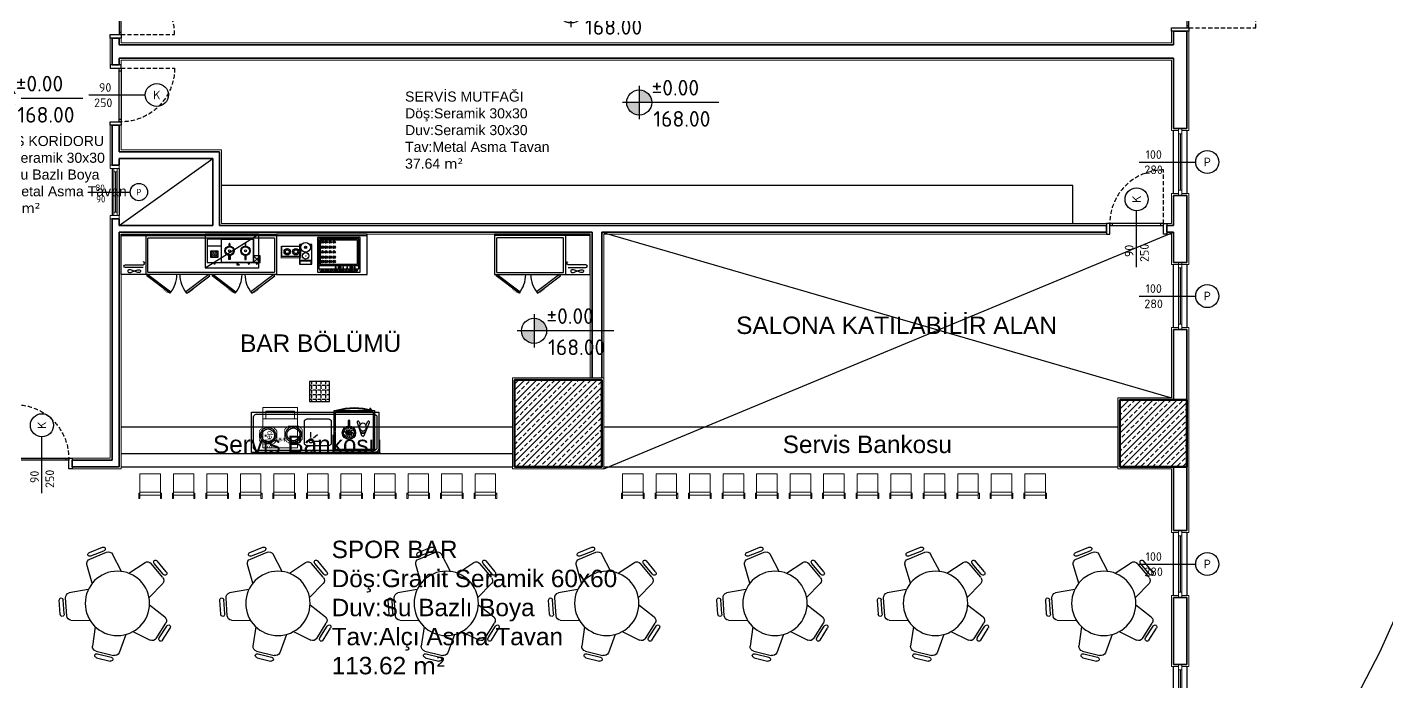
# Model space of a CAD drawing. Header units: millimetres. Extents: x 1443065 to 1517367, y 3763150 to 3779068.
# Drawn here: x 1479557 to 1481585, y 3766116 to 3767093 of the extents above; entities that cross this region are included whole.
import ezdxf
from ezdxf.enums import TextEntityAlignment as Align

# ---------------------------------------------------------------- set-up
doc = ezdxf.new("R2010")
doc.units = ezdxf.units.MM
doc.linetypes.add('DASHED', pattern=[0.75, 0.5, -0.25])
doc.linetypes.add('HIDDEN', pattern=[9.525, 6.35, -3.175])
for name, color, linetype, lineweight in [('-DWG_ANA', 7, 'Continuous', 50), ('DUVAR', 2, 'Continuous', 35), ('END. MUTFAK', 210, 'Continuous', 30), ('END.MUTFAK', 135, 'Continuous', 25), ('MAHAL', 52, 'Continuous', 13), ('MERDIVEN', 4, 'Continuous', 20), ('SIVA', 3, 'Continuous', 9), ('t_yazı', 144, 'Continuous', 25), ('TASIYICI', 170, 'Continuous', 50), ('TEFRIS', 165, 'Continuous', 15)]:
    doc.layers.add(name, color=color, linetype=linetype, lineweight=lineweight)
for name, color, linetype in [('GOR-INCE15', 34, 'Continuous'), ('Kıtc-002 Çizgi', 7, 'Continuous'), ('m-DOG_', 4, 'Continuous'), ('m-DOG_gor', 8, 'Continuous'), ('m-TAR_', 8, 'Continuous'), ('m-TAR_duvar', 8, 'Continuous'), ('m-TFR_vitrifiye', 1, 'Continuous'), ('m-TRF_', 1, 'Continuous'), ('m-YAZ_kot', 7, 'Continuous'), ('m-YAZ_poz', 7, 'Continuous'), ('S2000-002 Çizgi', 7, 'Continuous'), ('t_mutfakekipmans2000', 165, 'Continuous')]:
    doc.layers.add(name, color=color, linetype=linetype)
doc.styles.add('mono', font='isocpeur.ttf')
doc.styles.get("Standard").update_dxf_attribs({"font": 'arial.ttf'})

# ---------------------------------------------------------------- blocks, each defined once
blk = doc.blocks.new('90lık Kqpı')
at = {"layer": 'm-DOG_', "linetype": 'HIDDEN'}
blk.add_line((-8, -5), (-88, -5), dxfattribs=at)
at = {"layer": 'm-DOG_'}
for p, q in [((-5, -8.8), (-8, -8.8)), ((-5, -81.2), (-8, -81.2))]:
    blk.add_line(p, q, dxfattribs=at)
for points in [[(8, 0), (8, -5), (-8, -5), (-8, 0)], [(-8, -5), (-8, -85), (-5, -85), (-5, -5)], [(8, -90), (8, -85), (-8, -85), (-8, -90)]]:
    blk.add_lwpolyline(points, close=True, dxfattribs=at)
at = {"layer": 'm-DOG_', "linetype": 'HIDDEN'}
blk.add_arc((-8, -5), 80, 180, 270, dxfattribs=at)
blk = doc.blocks.new('ghb')
at = {"layer": 'm-DOG_', "linetype": 'HIDDEN'}
blk.add_line((41827.4, -9142.7), (41827.4, -9042.7), dxfattribs=at)
at = {"layer": 'm-DOG_'}
for p, q in [((41741.2, -9145.7), (41741.2, -9142.7)), ((41823.6, -9145.7), (41823.6, -9142.7))]:
    blk.add_line(p, q, dxfattribs=at)
for points in [[(41732.4, -9168.7), (41737.4, -9168.7), (41737.4, -9142.7), (41732.4, -9142.7)], [(41827.4, -9142.7), (41737.4, -9142.7), (41737.4, -9145.7), (41827.4, -9145.7)], [(41832.4, -9168.7), (41827.4, -9168.7), (41827.4, -9142.7), (41832.4, -9142.7)]]:
    blk.add_lwpolyline(points, close=True, dxfattribs=at)
at = {"layer": 'm-DOG_', "linetype": 'HIDDEN'}
blk.add_arc((41824.1, -9134.7), 92, 87.9265, 185.0111, dxfattribs=at)
blk = doc.blocks.new('m-penpoz')
blk.add_line((0, -1.625), (0, 0))
blk.add_circle((0, 0.332), 0.332)
blk.add_attdef('POZNO', text='', height=0.18).set_placement((0, 0.332), align=Align.MIDDLE)
blk.add_attdef('HEIGHT', text='', height=0.18, rotation=90).set_placement((0.069, -1.625), align=Align.TOP_LEFT)
blk.add_attdef('WIDTH', text='', height=0.18, rotation=90).set_placement((0, -1.625), align=Align.BOTTOM_LEFT)
blk = doc.blocks.new('Ym-d5')
for p, q in [((2.6, 72.3), (19.8, 69.6)), ((-13.9, 37.5), (-7.7, 61)), ((-1.1, 64.9), (21.1, 61.4)), ((1.9, 67.5), (19.1, 64.7)), ((24.8, 31.4), (26.1, 55.6)), ((-60, 40.4), (-67.9, 24.8)), ((-55.7, 38.1), (-63.6, 22.6)), ((-51.9, 39), (-62.1, 19)), ((-22.2, 33.3), (-44.8, 42.1)), ((31.4, 24.8), (55.6, 26.1)), ((61.4, 21.1), (64.9, -1.1)), ((64.7, 19.1), (67.5, 1.9)), ((69.6, 19.8), (72.3, 2.6)), ((-40, -1.6), (-60.4, 11.6)), ((-38.5, -10.8), (-53.9, -29.6)), ((37.5, -13.9), (61, -7.7)), ((33.3, -22.2), (42.1, -44.8)), ((-56.9, -44.6), (-44.6, -56.9)), ((-53.5, -41.2), (-41.2, -53.5)), ((-53.1, -37.3), (-37.3, -53.1)), ((-10.8, -38.5), (-29.6, -53.9)), ((-1.6, -40), (11.6, -60.4)), ((39, -51.9), (19, -62.1)), ((38.1, -55.7), (22.6, -63.6)), ((40.4, -60), (24.8, -67.9))]:
    blk.add_line(p, q)
blk.add_circle((0, 0), 40)
for centre, radius, start, end in [((2.2, 69.3), 3, 81, 160.4195), ((2.3, 70.4), 3, 181.5805, 261), ((19.4, 66.6), 3, 1.5805, 81), ((-2, 59), 6, 81, 160.4195), ((19.5, 67.7), 3, 261, 340.4195), ((20.1, 55.5), 6, 1.5805, 81), ((-57.4, 39), 3, 73.5805, 153), ((-58.3, 39.5), 3, 333, 52.4195), ((-46.5, 36.3), 6, 73.5805, 153), ((-65.3, 23.5), 3, 153, 232.4195), ((-66.3, 24), 3, 253.5805, 333), ((-56.7, 16.3), 6, 153, 232.4195), ((55.5, 20.1), 6, 9, 88.4195), ((67.7, 19.5), 3, 109.5805, 189), ((66.6, 19.4), 3, 9, 88.4195), ((70.4, 2.3), 3, 189, 268.4195), ((69.3, 2.2), 3, 289.5805, 9), ((59, -2), 6, 289.5805, 9), ((-48.9, -33), 6, 145.5805, 225), ((-54.8, -42.5), 3, 145.5805, 225), ((-55.6, -43.3), 3, 45, 124.4195), ((36.3, -46.5), 6, 297, 16.4195), ((-42.5, -54.8), 3, 225, 304.4195), ((-43.3, -55.6), 3, 325.5805, 45), ((-33, -48.9), 6, 225, 304.4195), ((16.3, -56.7), 6, 217.5805, 297), ((24, -66.3), 3, 117, 196.4195), ((23.5, -65.3), 3, 217.5805, 297), ((39.5, -58.3), 3, 37.5805, 117), ((39, -57.4), 3, 297, 16.4195)]:
    blk.add_arc(centre, radius, start, end)
blk = doc.blocks.new('P_CHAIR_1')
at = {"layer": 'TEFRIS', "linetype": 'Continuous'}
for p, q in [((-0.02, 0.48), (-0.02, 0.38)), ((0, 0.48), (-0.02, 0.48)), ((0, 0.4), (-0.02, 0.4)), ((-0.02, 0.38), (0, 0.38)), ((0, 0.42), (0, 0.48)), ((0, 0.42), (0, 0)), ((0.4, 0.42), (0, 0.42)), ((0, 0.38), (0, 0.4)), ((0, 0.36), (0.4, 0.36)), ((0.4, 0.48), (0.4, 0.42)), ((0.42, 0.48), (0.4, 0.48)), ((0.4, 0), (0.4, 0.42)), ((0.42, 0.4), (0.4, 0.4)), ((0.4, 0.4), (0.4, 0.38)), ((0.4, 0.38), (0.42, 0.38)), ((0.42, 0.38), (0.42, 0.48)), ((0, 0), (0.4, 0))]:
    blk.add_line(p, q, dxfattribs=at)
blk = doc.blocks.new('m-plankot')
h = blk.add_hatch(color=256)
h.paths.add_polyline_path([(0, 0.144), (0, 0), (0.144, 0, 0.414214)])
h.paths.add_polyline_path([(0, -0.144), (0, 0), (-0.144, 0, 0.414214)])
for p, q in [((0, 0.192), (0, -0.192)), ((0.914, 0), (-0.192, 0))]:
    blk.add_line(p, q)
blk.add_circle((0, 0), 0.144)
blk.add_attdef('INCEKOT', (0.187, 0.1), '', height=0.18)
blk.add_attdef('KABAKOT', text='', height=0.18).set_placement((0.187, -0.1), align=Align.TOP_LEFT)
blk = doc.blocks.new('A$C664B4501')
at = {"layer": 'S2000-002 Çizgi'}
for p, q in [((31, 6.3), (35.4, 8.2)), ((48.3, 6.3), (52.6, 8.2))]:
    blk.add_line(p, q, dxfattribs=at)
for points in [[(0, 0), (63.5, 0), (63.5, 52), (0, 52)], [(2, 10), (61.5, 10), (61.5, 50), (2, 50)], [(4, 48), (4, 12), (59.5, 12), (59.5, 48)], [(2, 5), (61.5, 5), (61.5, 10), (2, 10)], [(26.6, 6.1), (27.8, 6.1), (27.8, 8.2), (26.6, 8.2)], [(31, 6.3), (35.4, 6.3), (35.4, 8.2), (31, 8.2)], [(37.7, 6.1), (38.8, 6.1), (38.8, 8.2), (37.7, 8.2)], [(43.8, 6.1), (45, 6.1), (45, 8.2), (43.8, 8.2)], [(48.3, 6.3), (52.6, 6.3), (52.6, 8.2), (48.3, 8.2)], [(54.9, 6.1), (56.1, 6.1), (56.1, 8.2), (54.9, 8.2)]]:
    blk.add_lwpolyline(points, close=True, dxfattribs=at)
for points, const_width in [([(6.5, 43.3), (5.9, 42.4)], 0.5), ([(11.9, 43.3), (11.3, 42.4)], 0.5), ([(17.9, 43.3), (17.3, 42.4)], 0.5), ([(23.6, 43.3), (23, 42.4)], 0.5), ([(6.5, 35.4), (5.9, 34.5)], 0.5), ([(6.5, 28.5), (5.9, 27.6)], 0.5), ([(6.5, 20.7), (5.9, 19.8)], 0.5), ([(11.9, 35.4), (11.3, 34.5)], 0.5), ([(11.9, 28.5), (11.3, 27.6)], 0.5), ([(11.9, 20.7), (11.3, 19.8)], 0.5), ([(17.9, 35.4), (17.3, 34.5)], 0.5), ([(17.9, 28.5), (17.3, 27.6)], 0.5), ([(17.9, 20.7), (17.3, 19.8)], 0.5), ([(23.6, 35.4), (23, 34.5)], 0.5), ([(23.6, 28.5), (23, 27.6)], 0.5), ([(23.6, 20.7), (23, 19.8)], 0.5), ([(6.5, 14.1), (5.9, 13.2)], 0.5), ([(11.9, 14.1), (11.3, 13.2)], 0.5), ([(17.9, 14.1), (17.3, 13.2)], 0.5), ([(23.6, 14.1), (23, 13.2)], 0.5), ([(26.6, 7.5), (27.8, 7.5)], 0.5), ([(33.2, 5), (33.2, 1.5)], 1), ([(37.7, 7.5), (38.8, 7.5)], 0.5), ([(43.8, 7.5), (45, 7.5)], 0.5), ([(50.5, 5), (50.5, 1.5)], 1), ([(54.9, 7.5), (56.1, 7.5)], 0.5)]:
    blk.add_lwpolyline(points, dxfattribs=dict(at, const_width=const_width))
for points in [[(4.3, 1.8), (4.3, 5)], [(5.9, 5), (5.9, 1.8)], [(6.9, 1.8), (6.9, 5)], [(8.6, 5), (8.6, 1.8)], [(9.6, 1.8), (9.6, 5)], [(11.3, 5), (11.3, 1.8)], [(12.3, 1.8), (12.3, 5)], [(14, 5), (14, 1.8)], [(15, 1.8), (15, 5)], [(16.6, 5), (16.6, 1.8)], [(17.6, 1.8), (17.6, 5)], [(19.3, 5), (19.3, 1.8)], [(20.3, 1.8), (20.3, 5)], [(22, 5), (22, 1.8)], [(23, 1.8), (23, 5)], [(24.7, 5), (24.7, 1.8)], [(25.7, 1.8), (25.7, 5)], [(27.3, 5), (27.3, 1.8)], [(28.3, 1.8), (28.3, 5)], [(30, 5), (30, 1.8)], [(31, 1.8), (31, 5)], [(32.7, 5), (32.7, 1.8)], [(33.7, 1.8), (33.7, 5)], [(35.4, 5), (35.4, 1.8)], [(36.4, 1.8), (36.4, 5)], [(38, 5), (38, 1.8)], [(39, 1.8), (39, 5)], [(40.7, 5), (40.7, 1.8)], [(41.7, 1.8), (41.7, 5)], [(43.4, 5), (43.4, 1.8)], [(44.4, 1.8), (44.4, 5)], [(46.1, 5), (46.1, 1.8)], [(47.1, 1.8), (47.1, 5)], [(48.7, 5), (48.7, 1.8)], [(49.7, 1.8), (49.7, 5)], [(51.4, 5), (51.4, 1.8)], [(52.4, 1.8), (52.4, 5)], [(54.1, 5), (54.1, 1.8)], [(55.1, 1.8), (55.1, 5)], [(56.8, 5), (56.8, 1.8)], [(57.8, 1.8), (57.8, 5)], [(59.4, 5), (59.4, 1.8)]]:
    blk.add_lwpolyline(points, dxfattribs=at)
for centre, radius in [((7.5, 45.1), 1.98), ((7.5, 45.1), 1.24), ((13, 45.1), 1.98), ((13, 45.1), 1.24), ((18.9, 45.1), 1.98), ((18.9, 45.1), 1.24), ((24.7, 45.1), 1.98), ((24.7, 45.1), 1.24), ((7.5, 37.2), 1.98), ((7.5, 30.2), 1.98), ((7.5, 22.5), 1.98), ((7.5, 37.2), 1.24), ((7.5, 30.2), 1.24), ((7.5, 22.5), 1.24), ((13, 37.2), 1.98), ((13, 30.2), 1.98), ((13, 22.5), 1.98), ((13, 37.2), 1.24), ((13, 30.2), 1.24), ((13, 22.5), 1.24), ((18.9, 37.2), 1.98), ((18.9, 30.2), 1.98), ((18.9, 22.5), 1.98), ((18.9, 37.2), 1.24), ((18.9, 30.2), 1.24), ((18.9, 22.5), 1.24), ((24.7, 37.2), 1.98), ((24.7, 30.2), 1.98), ((24.7, 22.5), 1.98), ((24.7, 37.2), 1.24), ((24.7, 30.2), 1.24), ((24.7, 22.5), 1.24), ((7.5, 15.9), 1.98), ((7.5, 15.9), 1.24), ((13, 15.9), 1.98), ((13, 15.9), 1.24), ((18.9, 15.9), 1.98), ((18.9, 15.9), 1.24), ((24.7, 15.9), 1.98), ((24.7, 15.9), 1.24)]:
    blk.add_circle(centre, radius, dxfattribs=at)
for centre in [(5.1, 1.8), (7.8, 1.8), (10.4, 1.8), (13.1, 1.8), (15.8, 1.8), (18.5, 1.8), (21.1, 1.8), (23.8, 1.8), (26.5, 1.8), (29.2, 1.8), (31.8, 1.8), (34.5, 1.8), (37.2, 1.8), (39.9, 1.8), (42.5, 1.8), (45.2, 1.8), (47.9, 1.8), (50.6, 1.8), (53.2, 1.8), (55.9, 1.8), (58.6, 1.8)]:
    blk.add_arc(centre, 0.837, 180, 0, dxfattribs=at)
blk = doc.blocks.new('A$C1C4536AD')
at = {"layer": 'S2000-002 Çizgi'}
for points in [[(0, 29), (0, 0), (18.5, 0)], [(3.4, 29), (0, 29), (0, 26.8)], [(7.8, 24.8), (10.9, 24.9)], [(18.5, 26.9), (18.5, 29), (15.2, 29)], [(18.5, 0), (18.5, 29)], [(0, 5.8), (18.5, 5.8)], [(1.3, 0), (1.3, 4.8), (17, 4.8), (17, 0)]]:
    blk.add_lwpolyline(points, dxfattribs=at)
blk.add_lwpolyline([(0.3, 5.2), (1.3, 5.2), (1.3, 5.8), (0.3, 5.8)], close=True, dxfattribs=at)
at = {"layer": 'S2000-002 Çizgi', "const_width": 1}
blk.add_lwpolyline([(9.2, 12, 1), (10.2, 12, 1)], format="xyb", close=True, dxfattribs=at)
at = {"layer": 'S2000-002 Çizgi'}
for centre, radius in [((9.3, 24.9), 7.2), ((9.3, 24.9), 1.6), ((9.4, 12.2), 4.82)]:
    blk.add_circle(centre, radius, dxfattribs=at)
blk = doc.blocks.new('A$C047744E0')
at = {"layer": 'S2000-002 Çizgi'}
h = blk.add_hatch(dxfattribs=at)
h.set_pattern_fill('AR-SAND', color=256, scale=0.5, style=0)
h.set_pattern_definition([(37.5, (-4072.69315, -3944.5775), (-0.03149668, 0.96341188), [0, -0.76, 0, -0.85, 0, -0.8125]), (7.5, (-4072.6931, -3944.5775), (0.88488835, 1.41107303), [0, -0.41, 0, -0.685, 0, -0.2625]), (327.5, (-4073.30815, -3944.5775), (1.55707093, 0.00282953), [0, -0.25, 0, -0.9, 0, -1.175]), (317.5, (-4073.3081, -3944.5775), (1.5030633, 0.43883778), [0, -0.125, 0, -0.59, 0, -0.675])])
h.paths.add_polyline_path([(5.7, 21.6), (15.8, 21.6), (15.8, 11.5), (5.7, 11.5)])
for points in [[(34.4, 14.8, -0.072213), (32.4, 14.8), (32.4, 8.5), (34.4, 8.5)], [(56.1, 8.5), (58.1, 8.5), (58.1, 14.8, -0.072213), (56.1, 14.8)]]:
    blk.add_hatch(color=256, dxfattribs=at).paths.add_polyline_path(points)
for p, q in [((69, 14.2), (79, 4.2)), ((79, 14.2), (69, 4.2))]:
    blk.add_line(p, q, dxfattribs=at)
for points in [[(0, 4.2), (69, 4.2), (69, 39.2), (0, 39.2)], [(0, 29.2), (21.5, 29.2), (21.5, 39.2), (0, 39.2)], [(5.7, 21.6), (15.8, 21.6), (15.8, 11.5), (5.7, 11.5)], [(69, 4.2), (21.5, 4.2), (21.5, 39.2), (69, 39.2)], [(9.3, 4.2), (12.2, 4.2), (12.2, 3), (9.3, 3)], [(10.2, 3), (11.3, 3), (11.3, 1.9), (10.2, 1.9)], [(47.8, 0.2), (45.2, 0.4), (45.2, 1), (47.8, 1.2)], [(63.5, 4.2), (60.6, 4.2), (60.6, 3), (63.5, 3)], [(62.7, 3), (61.5, 3), (61.5, 1.9), (62.7, 1.9)], [(69, 4.2), (79, 4.2), (79, 14.2), (69, 14.2)], [(75.5, 4.2), (72.5, 4.2), (72.5, 3), (75.5, 3)], [(74.6, 3), (73.4, 3), (73.4, 1.9), (74.6, 1.9)]]:
    blk.add_lwpolyline(points, close=True, dxfattribs=at)
for points in [[(32.9, 28.7), (32.9, 32.2)], [(33.8, 32.2), (33.8, 28.7)], [(56.7, 32.2), (56.7, 28.7)], [(57.6, 28.7), (57.6, 32.2)], [(34.4, 14.8), (34.4, 8.5), (32.4, 8.5), (32.4, 14.8)], [(45.8, 0), (44.7, 0), (44.7, 4.2)], [(45.8, 4.2), (45.8, 1.1)], [(45.8, 0.4), (45.8, 0)], [(56.1, 14.8), (56.1, 8.5), (58.1, 8.5), (58.1, 14.8)]]:
    blk.add_lwpolyline(points, dxfattribs=at)
for centre, radius in [((33.4, 21.7), 7), ((33.4, 21.7), 6), ((33.4, 21.7), 1.45), ((57.1, 21.7), 7), ((57.1, 21.7), 6), ((57.1, 21.7), 1.45)]:
    blk.add_circle(centre, radius, dxfattribs=at)
for centre in [(33.4, 32.2), (57.1, 32.2)]:
    blk.add_arc(centre, 0.438, 0, 180, dxfattribs=at)
blk = doc.blocks.new('A$C29FE0015')
at = {"layer": '-DWG_ANA', "color": 0, "const_width": 1.2}
for points in [[(-6.3, 13.1), (-11.3, 8.1), (-6.3, 13.1), (-6.3, 13.1), (-11.3, 8.1)], [(-11.3, -7.9), (-11.3, 8.1)], [(-6.3, 13.1), (8.6, 13.1)], [(8.6, 13.1), (13.6, 8.1), (8.6, 13.1), (8.6, 13.1), (13.6, 8.1)], [(13.6, 8.1), (13.6, -7.9)], [(-11.3, -7.9), (-11.3, -7.9), (-11.3, -7.9), (-6.3, -12.9), (-11.3, -7.9)], [(8.6, -12.9), (-6.3, -12.9)], [(13.6, -7.9), (13.6, -7.9), (13.6, -7.9), (8.6, -12.9), (13.6, -7.9)]]:
    blk.add_lwpolyline(points, dxfattribs=at)
at = {"layer": 'END.MUTFAK'}
for points in [[(13.1, 4), (10.5, 4), (10.5, 3.1), (13.1, 3.1)], [(13.1, -3.8), (10.5, -3.8), (10.5, -2.9), (13.1, -2.9)]]:
    blk.add_lwpolyline(points, close=True, dxfattribs=at)
for radius in [11.7, 9.68]:
    blk.add_circle((0.9, 0), radius, dxfattribs=at)
blk = doc.blocks.new('A$C7D36761A')
at = {"layer": 'S2000-002 Çizgi'}
for points in [[(0, 20.5), (6.6, 1.2, 0.691141), (10.4, 1.1), (18.3, 20.3)], [(2.8, 21.4), (4.5, 16.8, 0.691141)]]:
    blk.add_lwpolyline(points, format="xyb", dxfattribs=at)
for points in [[(13.1, 15.7), (15.5, 21.4)], [(7.1, 7.7), (7.1, 4.4)], [(7.1, 4.4), (10.1, 4.4)], [(10.1, 7.7), (10.1, 4.4)]]:
    blk.add_lwpolyline(points, dxfattribs=at)
for centre, start, end in [((1.4, 21), 18.9768, 198.9768), ((16.9, 20.9), 337.5765, 157.5765)]:
    blk.add_arc(centre, 1.5, start, end, dxfattribs=at)
blk.add_ellipse((8.6, 13.6), major_axis=(0, -6.18), ratio=0.781319, dxfattribs=at)
blk = doc.blocks.new('A$C4AF1199D')
at = {"layer": 'S2000-002 Çizgi'}
for points in [[(2.4, 20.6), (5.4, 17.1)], [(5.4, 24.6), (5.8, 20)], [(7.7, 21), (12.4, 15.2)], [(10.2, 26.1), (7.8, 22.2)], [(10.2, 21.2), (10, 14.2)], [(14.9, 24.5), (10.7, 22.7)], [(17.8, 20.4), (13.4, 21.5)], [(2.3, 15.6), (6.8, 14.5)], [(5.2, 11.5), (9.5, 13.3)], [(6.3, 18), (13.8, 18)], [(12.6, 19.9), (7.1, 15.7)], [(10, 9.9), (12.4, 13.8)], [(14.8, 11.4), (14.4, 16)], [(17.8, 15.4), (14.8, 18.9)]]:
    blk.add_lwpolyline(points, dxfattribs=at)
blk.add_lwpolyline([(8.8, 0), (11.3, 0), (11.3, 8), (8.8, 8)], close=True, dxfattribs=at)
for radius in [10, 8.12, 3.75]:
    blk.add_circle((10, 18), radius, dxfattribs=at)
blk = doc.blocks.new('A$C2E6236CE')
at = {"layer": 'Kıtc-002 Çizgi', "lineweight": 13, "elevation": 0}
for points in [[(51.9, 60), (0, 60), (0, 0), (51.9, 0)], [(47.3, 54.4), (4.6, 54.4), (4.6, 43.1), (47.3, 43.1)]]:
    blk.add_lwpolyline(points, close=True, dxfattribs=at)
blk.add_lwpolyline([(51.9, 43.1), (0, 43.1)], dxfattribs=at)
at = {"layer": 'Kıtc-002 Çizgi', "lineweight": 13}
blk.add_text('**', height=12, rotation=180, dxfattribs=at).set_placement((35.7, 21, 0))
blk = doc.blocks.new('A$C14D126DE')
at = {"layer": 'S2000-002 Çizgi'}
for points in [[(2.2, 53.2), (2.2, 54.6), (0.8, 54.6), (0.8, 53.2)], [(3.7, 0), (3.7, 60), (63.7, 60), (63.7, 0)]]:
    blk.add_lwpolyline(points, close=True, dxfattribs=at)
for points in [[(3.3, 55.8), (2.2, 55.8), (2.2, 52.2)], [(3.2, 52.2), (3.7, 52.2), (3.7, 55.8)]]:
    blk.add_lwpolyline(points, dxfattribs=at)
at = {"layer": 'S2000-002 Çizgi', "linetype": 'DASHED', "ltscale": 0.5}
blk.add_lwpolyline([(5.7, 2), (5.7, 58), (61.7, 58), (61.7, 2)], close=True, dxfattribs=at)
at = {"layer": 'S2000-002 Çizgi'}
for centre, radius, start, end in [((100.6, 29.9), 100.6, 164.4941, 195.5059), ((109.5, 29.9), 108.5, 167.2819, 192.7181)]:
    blk.add_arc(centre, radius, start, end, dxfattribs=at)
blk = doc.blocks.new('A$C7CE6335B')
at = {"layer": 'S2000-002 Çizgi'}
blk.add_line((0, 2), (143, 2), dxfattribs=at)
for points in [[(78.6, 87.8), (44.5, 62), (46, 60), (80.1, 85.8)], [(106.3, 87.7), (140.5, 62.1), (139, 60), (104.8, 85.6)], [(0, 60), (0, 0), (143, 0), (143, 60)], [(12.6, 57), (14.1, 56.8), (15.8, 56.3), (17.7, 55.7), (19.6, 55), (21.5, 54.2), (23.4, 53.6), (25.1, 53.1), (26.6, 53), (27.7, 53.1), (28.5, 53.6), (29, 54.2), (29.2, 55), (29, 55.7), (28.5, 56.3), (27.7, 56.8), (26.6, 57), (25.1, 56.8), (23.4, 56.3), (21.5, 55.7), (19.6, 55), (17.7, 54.2), (15.8, 53.6), (14.1, 53.1), (12.6, 53), (11.5, 53.1), (10.7, 53.6), (10.2, 54.2), (10, 55), (10.2, 55.7), (10.7, 56.3), (11.5, 56.8)]]:
    blk.add_lwpolyline(points, close=True, dxfattribs=at)
at = {"layer": 'S2000-002 Çizgi', "const_width": 0.428}
for points in [[(76.4, 86.1), (75.4, 87.4), (69.7, 83.2), (68.3, 82.1)], [(108.6, 86), (109.6, 87.3), (115.2, 83.1), (116.7, 82)]]:
    blk.add_lwpolyline(points, dxfattribs=at)
at = {"layer": 'S2000-002 Çizgi'}
for points in [[(33.2, 49.7), (6.5, 49.7, 1), (6.5, 45.3)], [(6.5, 45.3), (33.2, 45.3, -1), (33.2, 41)]]:
    blk.add_lwpolyline(points, format="xyb", dxfattribs=at)
blk.add_lwpolyline([(37, 2), (37, 60)], dxfattribs=at)
at = {"layer": 'S2000-002 Çizgi', "linetype": 'DASHED'}
blk.add_lwpolyline([(40, 5), (140, 5), (140, 57), (40, 57)], close=True, dxfattribs=at)
at = {"layer": 'S2000-002 Çizgi'}
for centre, start, end in [((46, 60), 0, 40.5092), ((139, 60), 139.755, 180)]:
    blk.add_arc(centre, 42.7, start, end, dxfattribs=at)
blk = doc.blocks.new('A$C776A74EC')
at = {"layer": 'S2000-002 Çizgi'}
blk.add_line((232, 85.8), (0, 85.8), dxfattribs=at)
for points in [[(232, 27.8), (232, 87.8), (0, 87.8), (0, 27.8)], [(36.7, 0.2), (2.5, 25.8), (4, 27.8), (38.2, 2.2)], [(62.1, 0), (96.2, 25.8), (94.6, 27.8), (60.5, 2)], [(133.9, 0.2), (99.6, 25.8), (101.2, 27.8), (135.4, 2.2)], [(159.2, 0), (193.3, 25.8), (191.8, 27.8), (157.7, 2)], [(219.4, 30.8), (217.9, 31), (216.2, 31.5), (214.3, 32.1), (212.4, 32.8), (210.5, 33.6), (208.6, 34.2), (206.9, 34.7), (205.4, 34.8), (204.3, 34.7), (203.5, 34.2), (203, 33.6), (202.8, 32.8), (203, 32.1), (203.5, 31.5), (204.3, 31), (205.4, 30.8), (206.9, 31), (208.6, 31.5), (210.5, 32.1), (212.4, 32.8), (214.3, 33.6), (216.2, 34.2), (217.9, 34.7), (219.4, 34.8), (220.5, 34.7), (221.3, 34.2), (221.8, 33.6), (222, 32.8), (221.8, 32.1), (221.3, 31.5), (220.5, 31)]]:
    blk.add_lwpolyline(points, close=True, dxfattribs=at)
at = {"layer": 'S2000-002 Çizgi', "linetype": 'DASHED'}
blk.add_lwpolyline([(192, 82.8), (3, 82.8), (3, 30.8), (192, 30.8)], close=True, dxfattribs=at)
at = {"layer": 'S2000-002 Çizgi'}
blk.add_lwpolyline([(195, 85.8), (195, 27.8)], dxfattribs=at)
for points in [[(225.5, 42.5), (198.8, 42.5, -1), (198.8, 46.8)], [(198.8, 38.2), (225.5, 38.2, 1), (225.5, 42.5)]]:
    blk.add_lwpolyline(points, format="xyb", dxfattribs=at)
at = {"layer": 'S2000-002 Çizgi', "const_width": 0.428}
for points in [[(34.4, 1.8), (33.4, 0.5), (27.8, 4.7), (26.3, 5.8)], [(64.3, 1.7), (65.3, 0.4), (70.9, 4.6), (72.4, 5.7)], [(131.6, 1.8), (130.6, 0.5), (125, 4.7), (123.5, 5.8)], [(161.5, 1.7), (162.5, 0.4), (168.1, 4.6), (169.6, 5.7)]]:
    blk.add_lwpolyline(points, dxfattribs=at)
at = {"layer": 'S2000-002 Çizgi'}
for centre, start, end in [((4, 27.8), 319.755, 0), ((94.6, 27.8), 180, 220.5092), ((101.2, 27.8), 319.755, 0), ((191.8, 27.8), 180, 220.5092)]:
    blk.add_arc(centre, 42.7, start, end, dxfattribs=at)
blk = doc.blocks.new('A$C3EB91AFD')
at = {"layer": 'END. MUTFAK', "color": 0}
for radius in [4.84, 2.84]:
    blk.add_circle((21.1, 8.6, 0), radius, dxfattribs=at)
at = {"layer": 't_mutfakekipmans2000', "color": 0, "const_width": 1.2, "elevation": 0}
blk.add_lwpolyline([(0.6, 17.8), (30.3, 17.8), (30.3, 0.6), (0.6, 0.6)], close=True, dxfattribs=at)
at = {"layer": 't_mutfakekipmans2000', "color": 0, "elevation": 0}
blk.add_lwpolyline([(1.7, 15.8), (29.3, 15.8), (29.3, 0.6), (1.7, 0.6)], close=True, dxfattribs=at)
at = {"layer": 't_mutfakekipmans2000', "color": 0}
for radius in [4.84, 2.84]:
    blk.add_circle((8.4, 8.6, 0), radius, dxfattribs=at)

msp = doc.modelspace()

# ---------------------------------------------------------------- hatches: boundary and pattern name
h = msp.add_hatch()
h.set_pattern_fill('ANGLE', color=256, angle=180)
h.set_pattern_definition([(180, (1488321.276, 3763813.066), (-6e-12, -6.985), [5.08, -1.905]), (270, (1488321.276, 3763813.066), (6.985, -6e-12), [5.08, -1.905])])
h.paths.add_polyline_path([(1480008, 3766564.1), (1479978, 3766564.1), (1479978, 3766534.1), (1480008, 3766534.1)])
at = {"layer": 'm-TAR_duvar'}
h = msp.add_hatch(dxfattribs=at)
h.set_pattern_fill('ANSI33', color=256, scale=2)
h.set_pattern_definition([(45, (57622.096, -90244.948), (-8.98025612, 8.98025612), []), (45, (57631.076, -90244.948), (-8.98025612, 8.98025612), [6.35, -3.175])])
h.paths.add_polyline_path([(1480284, 3766436.6), (1480414, 3766436.6), (1480414, 3766566.6), (1480284, 3766566.6)])
h = msp.add_hatch(dxfattribs=at)
h.set_pattern_fill('ANSI33', color=256, scale=2)
h.set_pattern_definition([(45, (55132.096, -87954.948), (-8.98025612, 8.98025612), []), (45, (55141.077, -87954.948), (-8.98025612, 8.98025612), [6.35, -3.175])])
h.paths.add_polyline_path([(1481286.9, 3766536.6), (1481186.9, 3766536.6), (1481186.9, 3766436.6), (1481286.9, 3766436.6)])

# ---------------------------------------------------------------- linework, layer by layer
msp.add_line((1479822.7, 3766733.7), (1479902.7, 3766783.7))
for points in [[(1479902.7, 3766783.7), (1479822.7, 3766783.7), (1479822.7, 3766733.7), (1479902.7, 3766733.7)], [(1479929, 3766781.7), (1480064, 3766781.7), (1480064, 3766783.7), (1479929, 3766783.7)], [(1479929, 3766723.7), (1480064, 3766723.7), (1480064, 3766783.7), (1479929, 3766783.7)]]:
    msp.add_lwpolyline(points, close=True)
at = {"elevation": 0}
msp.add_lwpolyline([(1480008, 3766564.1), (1479978, 3766564.1), (1479978, 3766534.1), (1480008, 3766534.1)], close=True, dxfattribs=at)
at = {"layer": 'DUVAR'}
for p, q in [((1481266.9, 3767086.6), (1481266.9, 3767066.6)), ((1481266.9, 3767086.6), (1481286.9, 3767086.6)), ((1481286.9, 3767086.6), (1481286.9, 3766941.6)), ((1479684, 3767036.6), (1479684, 3767076.6)), ((1479684, 3767076.6), (1479694, 3767076.6)), ((1479694, 3767066.6), (1479694, 3767076.6)), ((1479694, 3767066.6), (1481266.9, 3767066.6)), ((1479694, 3767046.6), (1481266.9, 3767046.6)), ((1479694, 3767036.6), (1479694, 3767046.6)), ((1481266.9, 3767046.6), (1481266.9, 3766941.6)), ((1479684, 3767036.6), (1479694, 3767036.6)), ((1479684, 3766946.6), (1479694, 3766946.6)), ((1479684, 3766886.7), (1479684, 3766946.6)), ((1479694, 3766906.7), (1479694, 3766946.6)), ((1481266.9, 3766941.6), (1481286.9, 3766941.6)), ((1479694, 3766906.7), (1479844.1, 3766906.7)), ((1479694, 3766906.7), (1479844.1, 3766906.7)), ((1479844.1, 3766906.7), (1479844.1, 3766796.7)), ((1479844.1, 3766906.7), (1479844.1, 3766796.7)), ((1479694, 3766886.7), (1479684, 3766886.7)), ((1479694, 3766886.7), (1479694, 3766896.7)), ((1479694, 3766896.7), (1479834.1, 3766896.7)), ((1479694, 3766896.7), (1479834.1, 3766896.7)), ((1479694, 3766896.7), (1479834.1, 3766896.7)), ((1479694, 3766896.7), (1479834.1, 3766896.7)), ((1479834.1, 3766896.7), (1479834.1, 3766796.7)), ((1479834.1, 3766896.7), (1479834.1, 3766796.7)), ((1479834.1, 3766896.7), (1479834.1, 3766796.7)), ((1479834.1, 3766896.7), (1479834.1, 3766796.7)), ((1481266.9, 3766841.6), (1481266.9, 3766796.7)), ((1481266.9, 3766841.6), (1481286.9, 3766841.6)), ((1481286.9, 3766841.6), (1481286.9, 3766741.6)), ((1479684, 3766446.6), (1479684, 3766806.7)), ((1479694, 3766806.7), (1479684, 3766806.7)), ((1479694, 3766796.7), (1479694, 3766806.7)), ((1479834.1, 3766796.7), (1479694, 3766796.7)), ((1479834.1, 3766796.7), (1479694, 3766796.7)), ((1479834.1, 3766796.7), (1479694, 3766796.7)), ((1479834.1, 3766796.7), (1479694, 3766796.7)), ((1479694, 3766436.6), (1479694, 3766786.7)), ((1479844.1, 3766786.7), (1479694, 3766786.7)), ((1480400, 3766786.7), (1479694, 3766786.7)), ((1481166.9, 3766796.7), (1479844.1, 3766796.7)), ((1480400, 3766786.7), (1480400, 3766569.6)), ((1481166.9, 3766786.7), (1480414, 3766786.7)), ((1480414, 3766786.7), (1480414, 3766569.6)), ((1481166.9, 3766796.7), (1481166.9, 3766786.7)), ((1481256.9, 3766796.7), (1481256.9, 3766786.7)), ((1481266.9, 3766796.7), (1481256.9, 3766796.7)), ((1481266.9, 3766786.7), (1481256.9, 3766786.7)), ((1481266.9, 3766786.7), (1481266.9, 3766741.6)), ((1481266.9, 3766741.6), (1481286.9, 3766741.6)), ((1481266.9, 3766641.6), (1481266.9, 3766536.6)), ((1481266.9, 3766641.6), (1481286.9, 3766641.6)), ((1481286.9, 3766641.6), (1481286.9, 3766341.8)), ((1479684, 3766446.6), (1479624, 3766446.6)), ((1479624, 3766446.6), (1479624, 3766436.6)), ((1479694, 3766436.6), (1479624, 3766436.6)), ((1481266.9, 3766436.6), (1481266.9, 3766341.8)), ((1481266.9, 3766341.8), (1481286.9, 3766341.8)), ((1481266.9, 3766241.8), (1481266.9, 3766141.8)), ((1481266.9, 3766241.8), (1481286.9, 3766241.8)), ((1481286.9, 3766241.8), (1481286.9, 3766141.8)), ((1481266.9, 3766141.8), (1481286.9, 3766141.8))]:
    msp.add_line(p, q, dxfattribs=at)
at = {"layer": 'm-DOG_gor', "linetype": 'Continuous'}
for p, q in [((1481266.9, 3766844.6), (1481266.9, 3766938.6)), ((1481276.9, 3766933.6), (1481276.9, 3766849.6)), ((1481286.9, 3766938.6), (1481286.9, 3766844.6)), ((1479684, 3766881.7), (1479684, 3766811.7)), ((1479694, 3766881.7), (1479694, 3766811.7)), ((1479689, 3766876.7), (1479689, 3766816.7)), ((1481266.9, 3766644.6), (1481266.9, 3766738.6)), ((1481276.9, 3766733.6), (1481276.9, 3766649.6)), ((1481286.9, 3766738.6), (1481286.9, 3766644.6)), ((1481266.9, 3766244.8), (1481266.9, 3766338.8)), ((1481276.9, 3766333.8), (1481276.9, 3766249.8)), ((1481286.9, 3766338.8), (1481286.9, 3766244.8)), ((1481266.9, 3766044.8), (1481266.9, 3766138.8)), ((1481276.9, 3766133.8), (1481276.9, 3766049.8)), ((1481286.9, 3766138.8), (1481286.9, 3766044.8))]:
    msp.add_line(p, q, dxfattribs=at)
at = {"layer": 'm-TAR_'}
for p, q in [((1480414, 3766786.7), (1481263.9, 3766539.6)), ((1480417, 3766433.6), (1481266.9, 3766786.7))]:
    msp.add_line(p, q, dxfattribs=at)
msp.add_circle((1480448.2, 3766702.7), 1249.5, dxfattribs=at)
at = {"layer": 'm-TFR_vitrifiye'}
for p, q in [((1479694, 3766796.7), (1479834.1, 3766896.7)), ((1481116.9, 3766856.7), (1479847.1, 3766856.7)), ((1481116.9, 3766799.7), (1481116.9, 3766856.7)), ((1479697, 3766496.6), (1480281, 3766496.6)), ((1480417, 3766496.6), (1481183.9, 3766496.6)), ((1479697, 3766456.6), (1480281, 3766456.6)), ((1479697, 3766436.6), (1480281, 3766436.6)), ((1480417, 3766436.6), (1481183.9, 3766436.6))]:
    msp.add_line(p, q, dxfattribs=at)
at = {"layer": 'MERDIVEN'}
for points in [[(1481279.4, 3766933.6), (1481279.4, 3766941.6), (1481274.4, 3766941.6), (1481274.4, 3766933.6)], [(1481279.4, 3766849.6), (1481279.4, 3766933.6), (1481274.4, 3766933.6), (1481274.4, 3766849.6)], [(1479681, 3766881.7), (1479681, 3766886.7), (1479694, 3766886.7), (1479694, 3766881.7)], [(1479686.5, 3766881.7), (1479691.5, 3766881.7), (1479691.5, 3766876.7), (1479686.5, 3766876.7)], [(1479691.5, 3766876.7), (1479686.5, 3766876.7), (1479686.5, 3766816.7), (1479691.5, 3766816.7)], [(1481279.4, 3766841.6), (1481279.4, 3766849.6), (1481274.4, 3766849.6), (1481274.4, 3766841.6)], [(1479681, 3766806.7), (1479681, 3766811.7), (1479694, 3766811.7), (1479694, 3766806.7)], [(1479686.5, 3766816.7), (1479691.5, 3766816.7), (1479691.5, 3766811.7), (1479686.5, 3766811.7)], [(1481279.4, 3766733.6), (1481279.4, 3766741.6), (1481274.4, 3766741.6), (1481274.4, 3766733.6)], [(1481279.4, 3766649.6), (1481279.4, 3766733.6), (1481274.4, 3766733.6), (1481274.4, 3766649.6)], [(1481279.4, 3766641.6), (1481279.4, 3766649.6), (1481274.4, 3766649.6), (1481274.4, 3766641.6)], [(1481279.4, 3766333.8), (1481279.4, 3766341.8), (1481274.4, 3766341.8), (1481274.4, 3766333.8)], [(1481279.4, 3766249.8), (1481279.4, 3766333.8), (1481274.4, 3766333.8), (1481274.4, 3766249.8)], [(1481279.4, 3766241.8), (1481279.4, 3766249.8), (1481274.4, 3766249.8), (1481274.4, 3766241.8)], [(1481279.4, 3766133.8), (1481279.4, 3766141.8), (1481274.4, 3766141.8), (1481274.4, 3766133.8)], [(1481279.4, 3766049.8), (1481279.4, 3766133.8), (1481274.4, 3766133.8), (1481274.4, 3766049.8)]]:
    msp.add_lwpolyline(points, close=True, dxfattribs=at)
at = {"layer": 'S2000-002 Çizgi'}
for p, q in [((1479980, 3766480.6), (1479980, 3766488.5)), ((1479984.1, 3766480), (1479990.2, 3766485)), ((1479985.1, 3766475.3), (1479993, 3766475.1))]:
    msp.add_line(p, q, dxfattribs=at)
msp.add_lwpolyline([(1479891.8, 3766518.3), (1480081.8, 3766518.3), (1480081.8, 3766458.3), (1479891.8, 3766458.3)], close=True, dxfattribs=at)
for points in [[(1479898.8, 3766515.3), (1480074.8, 3766515.3, -0.414214), (1480078.8, 3766511.3), (1480078.8, 3766465.3, -0.414214), (1480074.8, 3766461.3), (1479898.8, 3766461.3, -0.414214), (1479894.8, 3766465.3), (1479894.8, 3766511.3, -0.414214)], [(1479974.6, 3766508.3), (1480006.6, 3766508.3, -0.414214), (1480010.6, 3766504.3), (1480010.6, 3766472.3, -0.414214), (1480006.6, 3766468.3), (1479974.6, 3766468.3, -0.414214), (1479970.6, 3766472.3), (1479970.6, 3766504.3, -0.414214)]]:
    msp.add_lwpolyline(points, format="xyb", close=True, dxfattribs=at)
msp.add_circle((1479980.2, 3766475.7), 3.19, dxfattribs=at)
at = {"layer": 'SIVA'}
for p, q in [((1479681, 3767036.6), (1479681, 3767076.6)), ((1479681, 3766886.7), (1479681, 3766946.6)), ((1480397, 3766569.6), (1480397, 3766783.7)), ((1480417, 3766569.6), (1480417, 3766783.7))]:
    msp.add_line(p, q, dxfattribs=at)
for points in [[(1481263.9, 3767086.6), (1481263.9, 3767069.6), (1479697, 3767069.6), (1479697, 3767076.6)], [(1481279.4, 3766938.6), (1481289.9, 3766938.6), (1481289.9, 3767086.6)], [(1479697, 3767036.6), (1479697, 3767043.6), (1481263.9, 3767043.6), (1481263.9, 3766938.6), (1481274.4, 3766938.6)], [(1481166.9, 3766799.7), (1479847.1, 3766799.7), (1479847.1, 3766909.7), (1479697, 3766909.7), (1479697, 3766946.6)], [(1481256.9, 3766783.7), (1481263.9, 3766783.7), (1481263.9, 3766738.6), (1481289.9, 3766738.6), (1481289.9, 3766844.6), (1481279.4, 3766844.6)], [(1481274.4, 3766844.6), (1481263.9, 3766844.6), (1481263.9, 3766799.7), (1481256.9, 3766799.7)], [(1479681, 3766806.7), (1479681, 3766449.6), (1479624, 3766449.6)], [(1479624, 3766433.6), (1479697, 3766433.6), (1479697, 3766783.7), (1480397, 3766783.7)], [(1480417, 3766783.7), (1481166.9, 3766783.7)], [(1481274.4, 3766644.6), (1481263.9, 3766644.6), (1481263.9, 3766539.6), (1481183.9, 3766539.6), (1481183.9, 3766433.6), (1481263.9, 3766433.6), (1481263.9, 3766338.8), (1481274.4, 3766338.8)], [(1481279.4, 3766338.8), (1481289.9, 3766338.8), (1481289.9, 3766644.6), (1481279.4, 3766644.6)], [(1481274.4, 3766138.8), (1481263.9, 3766138.8), (1481263.9, 3766244.8), (1481274.4, 3766244.8)], [(1481279.4, 3766244.8), (1481289.9, 3766244.8), (1481289.9, 3766138.8), (1481279.4, 3766138.8)]]:
    msp.add_lwpolyline(points, dxfattribs=at)
msp.add_lwpolyline([(1480281, 3766433.6), (1480417, 3766433.6), (1480417, 3766569.6), (1480281, 3766569.6)], close=True, dxfattribs=at)
at = {"layer": 'TASIYICI'}
for points in [[(1480284, 3766436.6), (1480414, 3766436.6), (1480414, 3766566.6), (1480284, 3766566.6)], [(1481186.9, 3766436.6), (1481286.9, 3766436.6), (1481286.9, 3766536.6), (1481186.9, 3766536.6)]]:
    msp.add_lwpolyline(points, close=True, dxfattribs=at)

# ---------------------------------------------------------------- block references
for name, p, rotation in [('A$C7CE6335B', (1480397, 3766783.7), 180), ('A$C3EB91AFD', (1479966.1, 3766766.4, 0), 180.0000000000338), ('A$C14D126DE', (1480015, 3766524.6), 270.0000000000339)]:
    msp.add_blockref(name, p, dxfattribs=dict(rotation=rotation))
msp.add_blockref('A$C2E6236CE', (1479908.4, 3766465.4))
at = {"layer": 'GOR-INCE15', "color": 0, "xscale": -1, "rotation": 359.9999999999522}
msp.add_blockref('A$C776A74EC', (1479929, 3766695.9), dxfattribs=at)
at = {"layer": 'm-TFR_vitrifiye', "xscale": 76.80000260007648, "yscale": 76.79999923529104, "zscale": 76.79999999914337, "rotation": 180.0000006831064}
for p in [(1479755.8, 3766426.6), (1479805.8, 3766426.6), (1479805.8, 3766426.6), (1479855.8, 3766426.6), (1479905.8, 3766426.6), (1479955.8, 3766426.6), (1480005.8, 3766426.6), (1480055.8, 3766426.6), (1480105.8, 3766426.6), (1480155.8, 3766426.6), (1480205.8, 3766426.6), (1480255.8, 3766426.6), (1480475.8, 3766426.6), (1480525.8, 3766426.6), (1480525.8, 3766426.6), (1480575.8, 3766426.6), (1480625.8, 3766426.6), (1480675.8, 3766426.6), (1480725.8, 3766426.6), (1480775.8, 3766426.6), (1480825.8, 3766426.6), (1480875.8, 3766426.6), (1480925.8, 3766426.6), (1480975.8, 3766426.6), (1481025.8, 3766426.6), (1481075.8, 3766426.6)]:
    msp.add_blockref('P_CHAIR_1', p, dxfattribs=at)
at = {"layer": 'm-TRF_', "xscale": -1.199999999999999, "yscale": 1.199999999999999, "zscale": 1.199999999999999, "rotation": 156.8601864170764}
for p in [(1479691.6, 3766233.1), (1479931.1, 3766233.1), (1480182.1, 3766233.1), (1480421.5, 3766233.1), (1480672.5, 3766233.1), (1480911.9, 3766233.1), (1481162.9, 3766233.1)]:
    msp.add_blockref('Ym-d5', p, dxfattribs=at)
at = {"layer": 'm-YAZ_kot'}
ref = msp.add_blockref('m-plankot', (1480368.2, 3767117.7), dxfattribs=dict(at, xscale=129.9375, yscale=129.9375, zscale=129.9375))
ref.add_attrib('KABAKOT', '168.00', dxfattribs={"layer": '0', "height": 23.39, "rotation": 0, "style": 'mono'}).set_placement((1480389.1, 3767074.5), align=Align.BOTTOM_LEFT)
ref.add_attrib('INCEKOT', '%%P0.00', dxfattribs={"layer": '0', "height": 23.39, "rotation": 0, "style": 'mono'}).set_placement((1480386.6, 3767121), align=Align.BOTTOM_LEFT)
ref = msp.add_blockref('m-plankot', (1479521.5, 3766986.5), dxfattribs=dict(at, xscale=129.9375, yscale=129.9375, zscale=129.9375))
ref.add_attrib('KABAKOT', '168.00', dxfattribs={"layer": '0', "height": 23.39, "rotation": 0, "style": 'mono'}).set_placement((1479542.4, 3766943.3), align=Align.BOTTOM_LEFT)
ref.add_attrib('INCEKOT', '%%P0.00', dxfattribs={"layer": '0', "height": 23.39, "rotation": 0, "style": 'mono'}).set_placement((1479539.9, 3766989.8), align=Align.BOTTOM_LEFT)
ref = msp.add_blockref('m-plankot', (1480470, 3766980.4), dxfattribs=dict(at, xscale=129.9375, yscale=129.9375, zscale=129.9375))
ref.add_attrib('KABAKOT', '168.00', dxfattribs={"layer": '0', "height": 23.39, "rotation": 0, "style": 'mono'}).set_placement((1480490.9, 3766937.2), align=Align.BOTTOM_LEFT)
ref.add_attrib('INCEKOT', '%%P0.00', dxfattribs={"layer": '0', "height": 23.39, "rotation": 0, "style": 'mono'}).set_placement((1480488.4, 3766983.7), align=Align.BOTTOM_LEFT)
ref = msp.add_blockref('m-plankot', (1480313.1, 3766639.7), dxfattribs=dict(at, xscale=129.9375, yscale=129.9375, zscale=129.9375))
ref.add_attrib('KABAKOT', '168.00', dxfattribs={"layer": '0', "height": 23.39, "rotation": 0, "style": 'mono'}).set_placement((1480334, 3766596.5), align=Align.BOTTOM_LEFT)
ref.add_attrib('INCEKOT', '%%P0.00', dxfattribs={"layer": '0', "height": 23.39, "rotation": 0, "style": 'mono'}).set_placement((1480331.5, 3766643), align=Align.BOTTOM_LEFT)
at = {"layer": 'm-YAZ_poz'}
ref = msp.add_blockref('m-penpoz', (1479733.2, 3766991.6), dxfattribs=dict(at, xscale=51.83999999999998, yscale=51.83999999999998, zscale=51.83999999999998, rotation=270.0004505966874))
ref.add_attrib('WIDTH', '90', dxfattribs={"layer": '0', "height": 12.96, "style": 'mono'}).set_placement((1479682.6, 3766992.4), align=Align.BOTTOM_RIGHT)
ref.add_attrib('HEIGHT', '250', dxfattribs={"layer": '0', "height": 12.96, "style": 'mono'}).set_placement((1479684.1, 3766969.6), align=Align.BOTTOM_RIGHT)
ref.add_attrib('POZNO', 'K', dxfattribs={"layer": '0', "height": 13, "style": 'mono'}).set_placement((1479750.4, 3766991.6), align=Align.MIDDLE_CENTER)
ref = msp.add_blockref('m-penpoz', (1481300.1, 3766891.6), dxfattribs=dict(at, xscale=51.83999999999998, yscale=51.83999999999998, zscale=51.83999999999998, rotation=270.0004505966874))
ref.add_attrib('WIDTH', '100', dxfattribs={"layer": '0', "height": 12.96, "style": 'mono'}).set_placement((1481249.5, 3766892.4), align=Align.BOTTOM_RIGHT)
ref.add_attrib('HEIGHT', '280', dxfattribs={"layer": '0', "height": 12.96, "style": 'mono'}).set_placement((1481251, 3766869.6), align=Align.BOTTOM_RIGHT)
ref.add_attrib('POZNO', 'P', dxfattribs={"layer": '0', "height": 13, "style": 'mono'}).set_placement((1481317.3, 3766891.6), align=Align.MIDDLE_CENTER)
ref = msp.add_blockref('m-penpoz', (1479710.7, 3766846.7), dxfattribs=dict(at, xscale=38.87999999999997, yscale=38.87999999999997, zscale=38.87999999999997, rotation=270.0004505982033))
ref.add_attrib('WIDTH', '80', dxfattribs={"layer": '0', "height": 9.72, "style": 'mono'}).set_placement((1479672.8, 3766845.4), align=Align.BOTTOM_RIGHT)
ref.add_attrib('HEIGHT', '90', dxfattribs={"layer": '0', "height": 9.72, "style": 'mono'}).set_placement((1479673.8, 3766828.3), align=Align.BOTTOM_RIGHT)
ref.add_attrib('POZNO', 'P', dxfattribs={"layer": '0', "height": 9.72, "style": 'mono'}).set_placement((1479723.6, 3766846.7), align=Align.MIDDLE_CENTER)
ref = msp.add_blockref('m-penpoz', (1481211.9, 3766818.7), dxfattribs=dict(at, xscale=51.83999999999998, yscale=51.83999999999998, zscale=51.83999999999998, rotation=0.0004505966874107999))
ref.add_attrib('WIDTH', '90', dxfattribs={"layer": '0', "height": 12.96, "rotation": 90, "style": 'mono'}).set_placement((1481211.1, 3766768.2), align=Align.BOTTOM_RIGHT)
ref.add_attrib('HEIGHT', '250', dxfattribs={"layer": '0', "height": 12.96, "rotation": 90, "style": 'mono'}).set_placement((1481233.9, 3766769.6), align=Align.BOTTOM_RIGHT)
ref.add_attrib('POZNO', 'K', dxfattribs={"layer": '0', "height": 13, "rotation": 90, "style": 'mono'}).set_placement((1481211.9, 3766836), align=Align.MIDDLE_CENTER)
ref = msp.add_blockref('m-penpoz', (1481211.9, 3766818.7), dxfattribs=dict(at, xscale=51.83999999999998, yscale=51.83999999999998, zscale=51.83999999999998, rotation=0.0004505966874107999))
ref.add_attrib('WIDTH', '90', dxfattribs={"layer": '0', "height": 12.96, "rotation": 90, "style": 'mono'}).set_placement((1481211.1, 3766768.2), align=Align.BOTTOM_RIGHT)
ref.add_attrib('HEIGHT', '250', dxfattribs={"layer": '0', "height": 12.96, "rotation": 90, "style": 'mono'}).set_placement((1481233.9, 3766769.6), align=Align.BOTTOM_RIGHT)
ref.add_attrib('POZNO', 'K', dxfattribs={"layer": '0', "height": 13, "rotation": 90, "style": 'mono'}).set_placement((1481211.9, 3766836), align=Align.MIDDLE_CENTER)
ref = msp.add_blockref('m-penpoz', (1481300.1, 3766691.6), dxfattribs=dict(at, xscale=51.83999999999998, yscale=51.83999999999998, zscale=51.83999999999998, rotation=270.0004505966874))
ref.add_attrib('WIDTH', '100', dxfattribs={"layer": '0', "height": 12.96, "style": 'mono'}).set_placement((1481249.5, 3766692.4), align=Align.BOTTOM_RIGHT)
ref.add_attrib('HEIGHT', '280', dxfattribs={"layer": '0', "height": 12.96, "style": 'mono'}).set_placement((1481251, 3766669.6), align=Align.BOTTOM_RIGHT)
ref.add_attrib('POZNO', 'P', dxfattribs={"layer": '0', "height": 13, "style": 'mono'}).set_placement((1481317.3, 3766691.6), align=Align.MIDDLE_CENTER)
ref = msp.add_blockref('m-penpoz', (1479579, 3766481.6), dxfattribs=dict(at, xscale=51.83999999999998, yscale=51.83999999999998, zscale=51.83999999999998, rotation=0.0004505966874107999))
ref.add_attrib('WIDTH', '90', dxfattribs={"layer": '0', "height": 12.96, "rotation": 90, "style": 'mono'}).set_placement((1479578.3, 3766431.1), align=Align.BOTTOM_RIGHT)
ref.add_attrib('HEIGHT', '250', dxfattribs={"layer": '0', "height": 12.96, "rotation": 90, "style": 'mono'}).set_placement((1479601.1, 3766432.5), align=Align.BOTTOM_RIGHT)
ref.add_attrib('POZNO', 'K', dxfattribs={"layer": '0', "height": 13, "rotation": 90, "style": 'mono'}).set_placement((1479579, 3766498.8), align=Align.MIDDLE_CENTER)
ref = msp.add_blockref('m-penpoz', (1481300.1, 3766291.8), dxfattribs=dict(at, xscale=51.83999999999998, yscale=51.83999999999998, zscale=51.83999999999998, rotation=270.0004505966874))
ref.add_attrib('WIDTH', '100', dxfattribs={"layer": '0', "height": 12.96, "style": 'mono'}).set_placement((1481249.5, 3766292.6), align=Align.BOTTOM_RIGHT)
ref.add_attrib('HEIGHT', '280', dxfattribs={"layer": '0', "height": 12.96, "style": 'mono'}).set_placement((1481251, 3766269.8), align=Align.BOTTOM_RIGHT)
ref.add_attrib('POZNO', 'P', dxfattribs={"layer": '0', "height": 13, "style": 'mono'}).set_placement((1481317.3, 3766291.8), align=Align.MIDDLE_CENTER)
at = {"layer": 'S2000-002 Çizgi'}
for name, p in [('A$C047744E0', (1479825.5, 3766737.5)), ('A$C1C4536AD', (1479963, 3766739.4)), ('A$C664B4501', (1479990, 3766727.2)), ('A$C7D36761A', (1480049.3, 3766482.6))]:
    msp.add_blockref(name, p, dxfattribs=at)
at = {"layer": 'S2000-002 Çizgi', "rotation": 180}
msp.add_blockref('A$C4AF1199D', (1480047, 3766505.7), dxfattribs=at)
at = {"layer": 't_mutfakekipmans2000', "extrusion": (1.43285e-08, -7.64049e-08, 1), "rotation": 269.7692523762082}
for p in [(1479916.3, 3766484.5, -0.3), (1479954.1, 3766486.2, -0.3)]:
    msp.add_blockref('A$C29FE0015', p, dxfattribs=at)
at = {"layer": 'TEFRIS', "rotation": 269.9995494015036}
msp.add_blockref('ghb', (1490433, 3808918.9), dxfattribs=at)
at = {"layer": 'TEFRIS', "color": 6, "lineweight": 18}
for p, rotation in [((1479689, 3767076.6), 180), ((1481256.9, 3766791.7), 270), ((1481256.9, 3766791.7), 270)]:
    msp.add_blockref('90lık Kqpı', p, dxfattribs=dict(at, rotation=rotation))
at = {"layer": 'TEFRIS', "color": 6, "lineweight": 18, "xscale": -1}
msp.add_blockref('90lık Kqpı', (1479689, 3767036.6), dxfattribs=at)
at = {"layer": 'TEFRIS', "color": 6, "lineweight": 18, "xscale": -1, "rotation": 90}
msp.add_blockref('90lık Kqpı', (1479534, 3766441.6), dxfattribs=at)

# ---------------------------------------------------------------- texts
at = {"layer": 'MAHAL'}
msp.add_text('SALONA KATILABİLİR ALAN', height=26, dxfattribs=at).set_placement((1480614.6, 3766635))
at = {"layer": 'MAHAL', "attachment_point": 7}
for s, insert, char_height, width in [('{\\f@Arial Unicode MS|b0|i0|c162|p34;SERVİS MUTFAĞI\\PDöş:Seramik 30x30\\PDuv:Seramik 30x30\\PTav:Metal Asma Tavan\\P37.64 \\fVerdana|b0|i0|c162|p34;m²}', (1480120.7, 3766881.5), 15, 225.325), ('{\\f@Arial Unicode MS|b0|i0|c162|p34;KAÇIŞ KORİDORU\\PDöş:Seramik 30x30\\PDuv:Su Bazlı Boya\\PTav:Metal Asma Tavan\\P16.57 \\fVerdana|b0|i0|c162|p34;m²}', (1479490.1, 3766815.2), 15, 225.325), ('{\\f@Arial Unicode MS|b0|i0|c162|p34;BAR BÖLÜMÜ}', (1479874.7, 3766607.9), 26, 661.233), ('{\\f@Arial Unicode MS|b0|i0|c162|p34;Servis Bankosu}', (1479834.2, 3766457), 26, 661.233), ('{\\f@Arial Unicode MS|b0|i0|c162|p34;Servis Bankosu}', (1480684, 3766457), 26, 661.233), ('\\pt219.999;{\\f@Arial Unicode MS|b0|i0|c162|p34;SPOR BAR\\P\\ptz;Dö}ş{\\f@Arial Unicode MS|b0|i0|c162|p34;:Granit Seramik 60x60\\PDuv:Su Bazl}ı{\\f@Arial Unicode MS|b0|i0|c162|p34; Boya\\PTav:Alç}ı{\\f@Arial Unicode MS|b0|i0|c162|p34; Asma Tavan\\P113.62 \\fVerdana|b0|i0|c162|p34;m²}', (1480011.2, 3766126.9), 26, 661.233)]:
    msp.add_mtext(s, dxfattribs=dict(at, insert=insert, char_height=char_height, width=width))
at = {"layer": 't_yazı', "lineweight": 9, "insert": (1479923.9, 3766463.6, 0), "char_height": 8, "width": 732.473, "attachment_point": 7, "rotation": 89.6771}
msp.add_mtext('salep', dxfattribs=at)

doc.saveas('drawing.dxf')
